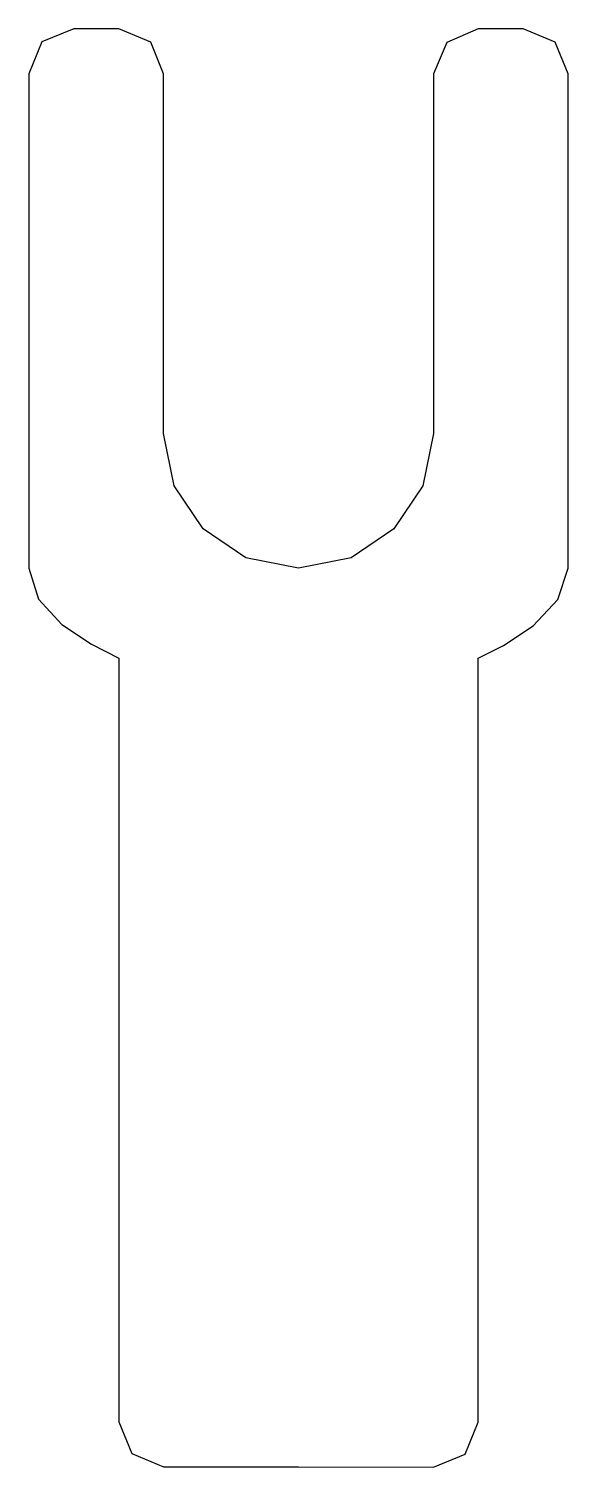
# Model space of a CAD drawing. Extents: x 0 to 6, y 0 to 16.
import ezdxf

# ---------------------------------------------------------------- set-up
doc = ezdxf.new("R2010")
doc.units = 0
doc.layers.add('Layer_1', color=7, linetype='CONTINUOUS')

msp = doc.modelspace()

# ---------------------------------------------------------------- linework, layer by layer
at = {"layer": 'Layer_1', "color": 7}
for p, q in [((0.146102, 15.853682), (0, 15.499869)), ((0.499952, 15.999823), (0.146102, 15.853682)), ((0.749976, 15.998809), (0.499952, 15.999823)), ((1, 15.998928), (0.749976, 15.998809)), ((1.356472, 15.851518), (1, 15.998928)), ((1.5, 15.498929), (1.356472, 15.851518)), ((4.65112, 15.848546), (4.5, 15.498929)), ((5, 15.998928), (4.65112, 15.848546)), ((5.250013, 15.998838), (5, 15.998928)), ((5.500026, 15.99875), (5.250013, 15.998838)), ((5.853876, 15.852647), (5.500026, 15.99875)), ((5.999979, 15.498796), (5.853876, 15.852647)), ((0, 15.499869), (0, 12.749926)), ((1.499929, 13.499057), (1.5, 15.498929)), ((4.5, 15.498929), (4.500061, 13.499057)), ((5.999989, 12.748826), (5.999979, 15.498796)), ((1.499857, 11.499174), (1.499929, 13.499057)), ((4.500061, 13.499057), (4.500122, 11.499174)), ((0, 12.749926), (0, 10.00001)), ((6, 9.998881), (5.999989, 12.748826)), ((1.617431, 10.914156), (1.499857, 11.499174)), ((4.500122, 11.499174), (4.382638, 10.914156)), ((1.938438, 10.437341), (1.617431, 10.914156)), ((4.382638, 10.914156), (4.061826, 10.437341)), ((2.41525, 10.116342), (1.938438, 10.437341)), ((4.061826, 10.437341), (3.585198, 10.116342)), ((3.000265, 9.998768), (2.41525, 10.116342)), ((3.585198, 10.116342), (3.000265, 9.998768)), ((0, 10.00001), (0.107062, 9.655614)), ((5.885279, 9.649461), (6, 9.998881)), ((0.107062, 9.655614), (0.368832, 9.373307)), ((5.610744, 9.358772), (5.885279, 9.649461)), ((0.368832, 9.373307), (0.696186, 9.154359)), ((5.280837, 9.138103), (5.610744, 9.358772)), ((0.696186, 9.154359), (1, 9.000012)), ((5, 8.998798), (5.280837, 9.138103)), ((1, 9.000012), (1, 0.504389)), ((5, 0.498773), (5, 8.998798)), ((1, 0.504389), (1.146102, 0.150539)), ((4.853914, 0.144894), (5, 0.498773)), ((1.146102, 0.150539), (1.499952, 0.004432)), ((1.499952, 0.004432), (2.999976, 0.00161)), ((2.999976, 0.00161), (4.5, -0.001212)), ((4.5, -0.001212), (4.853914, 0.144894))]:
    msp.add_line(p, q, dxfattribs=at)

doc.saveas('drawing.dxf')
